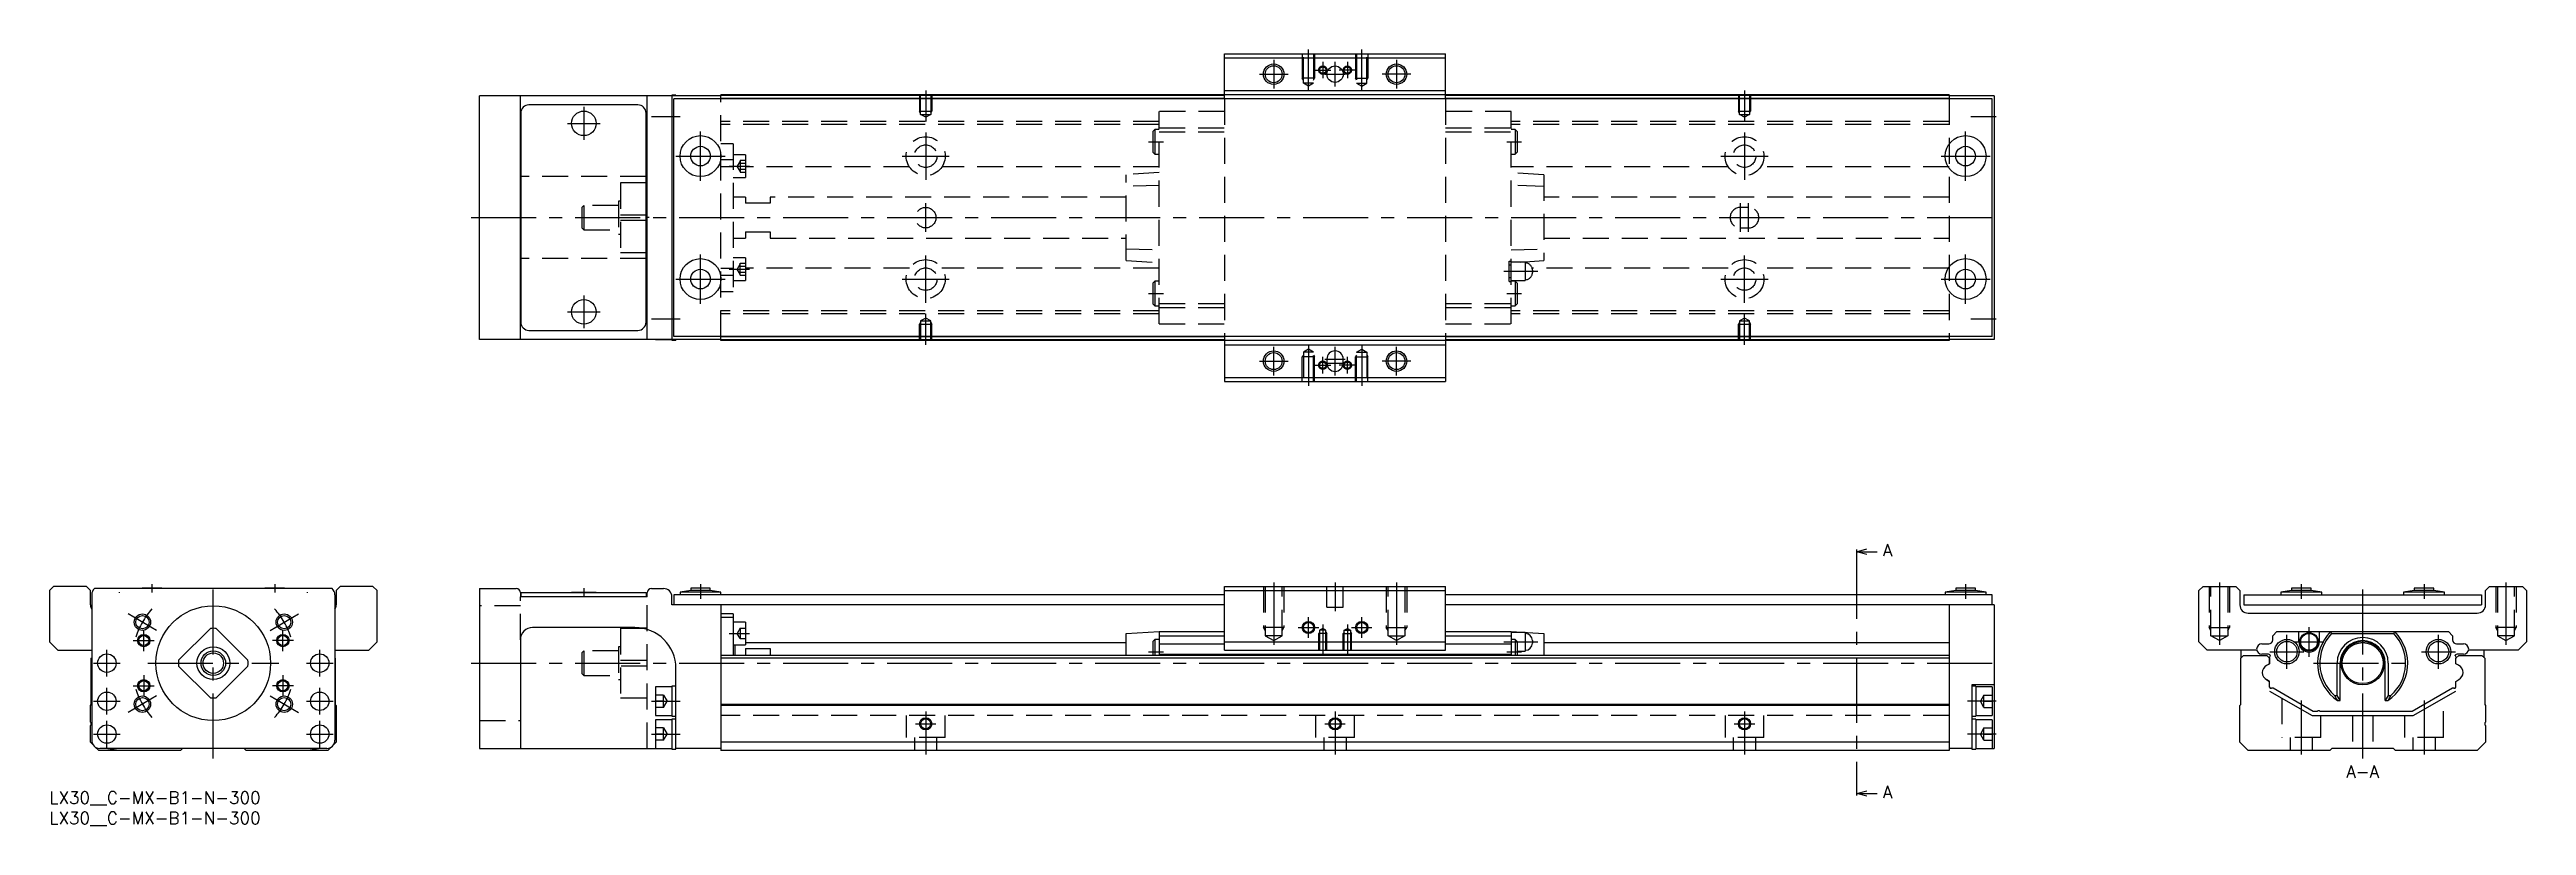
# Model space of a CAD drawing. Extents: x 0 to 605, y -8 to 181.
import ezdxf

# ---------------------------------------------------------------- set-up
doc = ezdxf.new("R2010")
doc.units = 0
doc.header["$LTSCALE"] = 0.5
doc.linetypes.add('CENTER', pattern=[50.8, 31.75, -6.35, 6.35, -6.35])
doc.linetypes.add('DASHED', pattern=[19.05, 12.7, -6.35])
for name, color, linetype in [('MSM_CENTER', 1, 'CENTER'), ('MSM_CONTINUOUS', 7, 'CONTINUOUS'), ('MSM_DASHED', 4, 'DASHED'), ('MSM_NARROW', 5, 'CONTINUOUS'), ('MSM_PART_NUMBER', 7, 'CONTINUOUS')]:
    doc.layers.add(name, color=color, linetype=linetype)
doc.styles.get("Standard").update_dxf_attribs({"font": 'txt.shx', "height": 3, "bigfont": 'bigfont.shx'})

# ---------------------------------------------------------------- blocks, each defined once
blk = doc.blocks.new('*U2')
at = {"layer": 'MSM_PART_NUMBER'}
blk.add_text('LX30__C-MX-B1-N-300', height=3, dxfattribs=at).set_placement((0, -3))
blk = doc.blocks.new('*U3')
at = {"layer": 'MSM_PART_NUMBER'}
blk.add_text('LX30__C-MX-B1-N-300', height=3, dxfattribs=at).set_placement((0, -8))

msp = doc.modelspace()

# ---------------------------------------------------------------- linework, layer by layer
at = {"layer": 'MSM_CENTER'}
for p, q in [((299, 178.5), (299, 171.5)), ((307.5, 171.09), (307.5, 181)), ((309, 176), (313, 176)), ((311, 178), (311, 174)), ((314, 172), (314, 178)), ((319, 176), (315, 176)), ((317, 178), (317, 174)), ((320.5, 171.09), (320.5, 181)), ((329, 178.5), (329, 171.5)), ((214, 171), (214, 163.49)), ((295.5, 175), (302.5, 175)), ((311.5, 175), (316.5, 175)), ((332.5, 175), (325.5, 175)), ((414, 171), (414, 163.49)), ((130.5, 167), (130.5, 159)), ((147, 164.7), (154, 164.7)), ((469.25, 164.7), (475.5, 164.7)), ((126.5, 163), (134.5, 163)), ((159, 149), (159, 161)), ((214, 160.75), (214, 149.25)), ((268.43, 158.5), (272.07, 158.5)), ((355.92, 158.5), (359.57, 158.5)), ((414, 160.75), (414, 149.25)), ((468, 149), (468, 161)), ((153, 155), (165, 155)), ((166, 152.55), (171, 152.55)), ((208.25, 155), (219.75, 155)), ((408.25, 155), (419.75, 155)), ((462, 155), (474, 155)), ((103, 140), (477, 140)), ((214, 136.5), (214, 143.5)), ((413, 136.5), (413, 143.5)), ((415, 136.5), (415, 143.5)), ((159, 119), (159, 131)), ((166, 127.44), (171, 127.44)), ((214, 119.25), (214, 130.75)), ((414, 119.25), (414, 130.75)), ((468, 119), (468, 131)), ((153, 125), (165, 125)), ((208.25, 125), (219.75, 125)), ((268.43, 121.5), (272.07, 121.5)), ((355.22, 126.9), (363.49, 126.9)), ((355.92, 121.5), (359.57, 121.5)), ((408.25, 125), (419.75, 125)), ((462, 125), (474, 125)), ((126.5, 117), (134.5, 117)), ((130.5, 121), (130.5, 113)), ((147, 115.3), (154, 115.3)), ((214, 109), (214, 116.51)), ((414, 109), (414, 116.51)), ((469.25, 115.3), (475.5, 115.3)), ((307.5, 108.91), (307.5, 99)), ((320.5, 108.91), (320.5, 99)), ((295.5, 105), (302.5, 105)), ((299, 101.5), (299, 108.5)), ((309, 104), (313, 104)), ((311, 102), (311, 106)), ((311.5, 105.5), (316.5, 105.5)), ((311.5, 104.5), (316.5, 104.5)), ((314, 101.5), (314, 108.5)), ((319, 104), (315, 104)), ((317, 102), (317, 106)), ((332.5, 105), (325.5, 105)), ((329, 101.5), (329, 108.5)), ((441.38, 58), (441.38, 0)), ((17, 48.6), (17, 48.49)), ((25, 50.6), (25, 48.5)), ((40, 8), (40, 51.5)), ((55, 50.6), (55, 48.5)), ((63, 48.49), (63, 48.6)), ((130.5, 49.6), (130.5, 47.49)), ((159, 50.6), (159, 47)), ((299, 51), (299, 35.81)), ((314, 51), (314, 44)), ((329, 51), (329, 35.81)), ((468, 50.6), (468, 47)), ((530, 51), (530, 35.81)), ((550, 50.6), (550, 47)), ((565, 8), (565, 51.5)), ((580, 50.6), (580, 47)), ((600, 51), (600, 35.81)), ((26.14, 39.3), (19.22, 43.3)), ((53.86, 39.3), (60.78, 43.3)), ((307.5, 37.5), (307.5, 42.5)), ((320.5, 37.5), (320.5, 42.5)), ((20.42, 36.8), (25.57, 36.8)), ((23, 34.22), (23, 39.38)), ((59.57, 36.8), (54.42, 36.8)), ((57, 34.22), (57, 39.38)), ((166, 38.55), (171, 38.55)), ((305, 40), (310, 40)), ((311, 40.76), (311, 33.5)), ((317, 40.76), (317, 33.5)), ((318, 40), (323, 40)), ((355.22, 36.5), (363.49, 36.5)), ((546.5, 29.95), (546.5, 38.25)), ((548.27, 36.5), (555.52, 36.5)), ((551.9, 32.87), (551.9, 40.12)), ((583.5, 29.95), (583.5, 38.25)), ((10.75, 31.3), (17.25, 31.3)), ((14, 28.05), (14, 34.55)), ((24, 31.3), (56, 31.3)), ((62.75, 31.3), (69.25, 31.3)), ((66, 28.05), (66, 34.55)), ((103, 31.3), (477, 31.3)), ((268.43, 34.1), (272.07, 34.1)), ((355.92, 34.1), (359.57, 34.1)), ((542.35, 34.1), (550.65, 34.1)), ((553, 31.3), (577, 31.3)), ((579.35, 34.1), (587.65, 34.1)), ((14, 18.75), (14, 25.25)), ((20.42, 25.8), (25.57, 25.8)), ((23, 28.38), (23, 23.23)), ((59.57, 25.8), (54.42, 25.8)), ((57, 28.38), (57, 23.23)), ((66, 18.75), (66, 25.25)), ((10.75, 22), (17.25, 22)), ((26.14, 23.3), (19.22, 19.3)), ((53.86, 23.3), (60.78, 19.3)), ((62.75, 22), (69.25, 22)), ((147, 22), (154, 22)), ((214, 19.5), (214, 9)), ((314, 19.5), (314, 9)), ((414, 19.5), (414, 9)), ((475.5, 22), (468.5, 22)), ((550, 22.18), (550, 9)), ((580, 22.18), (580, 9)), ((10.75, 14), (17.25, 14)), ((14, 10.75), (14, 17.25)), ((62.75, 14), (69.25, 14)), ((66, 10.75), (66, 17.25)), ((147, 14), (154, 14)), ((211.5, 16.5), (216.5, 16.5)), ((311.5, 16.5), (316.5, 16.5)), ((411.5, 16.5), (416.5, 16.5)), ((475.5, 14), (468.5, 14))]:
    msp.add_line(p, q, dxfattribs=at)
for start, end in [(138.53845, 161.46155), (18.53845, 41.46155), (198.53845, 221.46155), (318.53845, 341.46155)]:
    msp.add_arc((40, 31.3), 20, start, end, dxfattribs=at)
at = {"layer": 'MSM_CONTINUOUS'}
for p, q in [((287, 169), (287, 180)), ((287, 180), (341, 180)), ((287, 179), (341, 179)), ((341, 169), (341, 180)), ((105, 110.3), (105, 169.7)), ((164, 169.7), (105, 169.7)), ((115, 110.3), (115, 169.7)), ((146, 110.3), (146, 169.7)), ((148, 169.75), (148, 169.7)), ((152, 169.75), (148, 169.75)), ((153, 169.9), (152, 169.9)), ((152, 169.9), (152, 110.1)), ((153, 169.9), (153, 169.7)), ((164, 169), (164, 170)), ((464, 170), (164, 170)), ((287, 169.8), (164, 169.8)), ((287, 171), (341, 171)), ((464, 169.8), (341, 169.8)), ((464, 170), (464, 169)), ((475, 169.7), (464, 169.7)), ((475, 169.7), (475, 110.3)), ((115.1, 165.5), (115.1, 114.5)), ((143.7, 167.5), (117.1, 167.5)), ((145.7, 114.5), (145.7, 165.5)), ((152.5, 111), (152.5, 169)), ((474.5, 169), (152.5, 169)), ((287, 169.1), (164, 169.1)), ((464, 169.1), (341, 169.1)), ((474.5, 111), (474.5, 169)), ((115, 158.2), (115.1, 158.2)), ((145.7, 158.2), (146, 158.2)), ((115.1, 150), (115, 150)), ((146, 150), (145.7, 150)), ((146, 148.5), (145.7, 148.5)), ((146, 148.47), (145.7, 148.47)), ((145.7, 140.72), (146, 140.72)), ((146, 139.28), (145.7, 139.28)), ((115.1, 130), (115, 130)), ((146, 131.53), (145.7, 131.53)), ((146, 131.5), (145.7, 131.5)), ((146, 130), (145.7, 130)), ((115.1, 121.8), (115, 121.8)), ((146, 121.8), (145.7, 121.8)), ((164, 110.3), (105, 110.3)), ((117.1, 112.5), (143.7, 112.5)), ((148, 110.3), (148, 110.25)), ((148, 110.25), (152, 110.25)), ((152, 110.1), (153, 110.1)), ((474.5, 111), (152.5, 111)), ((153, 110.3), (153, 110.1)), ((164, 110), (164, 111)), ((287, 110.9), (164, 110.9)), ((287, 110.2), (164, 110.2)), ((464, 110), (164, 110)), ((287, 111), (287, 100)), ((287, 109), (341, 109)), ((341, 111), (341, 100)), ((464, 110.9), (341, 110.9)), ((464, 110.2), (341, 110.2)), ((464, 111), (464, 110)), ((475, 110.3), (464, 110.3)), ((312, 105.5), (312, 104.5)), ((316, 104.5), (316, 105.5)), ((287, 101), (341, 101)), ((287, 100), (341, 100)), ((441.38, 58.5), (443.87, 59.17)), ((441.38, 59), (441.38, 58)), ((443.87, 57.83), (441.38, 58.5)), ((441.38, 58.5), (446.38, 58.5)), ((1, 50), (0, 49)), ((0, 49), (0, 36.5)), ((9, 50), (1, 50)), ((10, 49), (9, 50)), ((10, 45.5), (10, 49)), ((69.02, 49.5), (10.98, 49.5)), ((22.6, 49.6), (22.6, 49.5)), ((27.4, 49.6), (22.6, 49.6)), ((27.4, 49.5), (27.4, 49.6)), ((52.6, 49.6), (52.6, 49.5)), ((57.4, 49.6), (52.6, 49.6)), ((57.4, 49.5), (57.4, 49.6)), ((71, 50), (70, 49)), ((70, 49), (70, 45.5)), ((79, 50), (71, 50)), ((80, 49), (79, 50)), ((80, 36.5), (80, 49)), ((105, 49.5), (105, 10.5)), ((105, 49.5), (114, 49.5)), ((115, 48.5), (115, 47.5)), ((115.1, 48.5), (115.1, 47.5)), ((115.1, 48.5), (145.7, 48.5)), ((127.5, 48.6), (133.5, 48.6)), ((127.5, 48.6), (127.5, 48.5)), ((133.5, 48.5), (133.5, 48.6)), ((145.7, 48.5), (145.7, 47.5)), ((146, 47.5), (146, 48.5)), ((147, 49.5), (150, 49.5)), ((156.6, 49), (154, 48.6)), ((154, 48.6), (154, 48)), ((164, 48.6), (154, 48.6)), ((156.6, 49.6), (156.6, 49)), ((161.4, 49.6), (156.6, 49.6)), ((161.4, 49), (156.6, 49)), ((161.4, 49), (161.4, 49.6)), ((164, 48.6), (161.4, 49)), ((164, 48), (164, 48.6)), ((287, 50), (341, 50)), ((287, 34.5), (287, 50)), ((287, 49), (341, 49)), ((341, 34.5), (341, 50)), ((465.6, 49), (463, 48.6)), ((463, 48.6), (463, 48)), ((473, 48.6), (463, 48.6)), ((465.6, 49.6), (465.6, 49)), ((470.4, 49.6), (465.6, 49.6)), ((470.4, 49), (465.6, 49)), ((470.4, 49), (470.4, 49.6)), ((473, 48.6), (470.4, 49)), ((473, 48), (473, 48.6)), ((525, 49), (526, 50)), ((525, 36.5), (525, 49)), ((526, 50), (534, 50)), ((534, 50), (535, 49)), ((535, 49), (535, 45.5)), ((547.6, 49), (545, 48.6)), ((545, 48.6), (545, 48)), ((555, 48.6), (545, 48.6)), ((552.4, 49.6), (547.6, 49.6)), ((547.6, 49.6), (547.6, 49)), ((552.4, 49), (547.6, 49)), ((552.4, 49), (552.4, 49.6)), ((555, 48.6), (552.4, 49)), ((555, 48), (555, 48.6)), ((577.6, 49), (575, 48.6)), ((585, 48.6), (575, 48.6)), ((575, 48.6), (575, 48)), ((582.4, 49.6), (577.6, 49.6)), ((577.6, 49.6), (577.6, 49)), ((582.4, 49), (577.6, 49)), ((582.4, 49), (582.4, 49.6)), ((585, 48.6), (582.4, 49)), ((585, 48), (585, 48.6)), ((595, 49), (596, 50)), ((595, 45.5), (595, 49)), ((596, 50), (604, 50)), ((604, 50), (605, 49)), ((605, 49), (605, 36.5)), ((10.3, 48), (10.3, 12.5)), ((69.7, 48), (69.7, 12.5)), ((146, 47.5), (115, 47.5)), ((152, 45.5), (152, 47.5)), ((287, 45.5), (152, 45.5)), ((152.5, 48), (152.5, 45.5)), ((287, 48), (152.5, 48)), ((164, 45.5), (164, 10)), ((167, 43.3), (164, 43.3)), ((167, 42.45), (164, 42.45)), ((167, 43.3), (167, 33.2)), ((474.5, 48), (341, 48)), ((475, 45.5), (341, 45.5)), ((464, 45.5), (464, 10)), ((474.5, 45.5), (474.5, 48)), ((475, 45.5), (475, 10.5)), ((536, 48), (594, 48)), ((536, 48), (536, 45.5)), ((536, 45.5), (594, 45.5)), ((537, 43.5), (593, 43.5)), ((594, 48), (594, 45.5)), ((0, 36.5), (2, 34.5)), ((39.28, 39.77), (31.53, 32.02)), ((48.47, 32.02), (40.72, 39.77)), ((78, 34.5), (80, 36.5)), ((115, 37), (115, 10.5)), ((143, 40), (118, 40)), ((170, 41.3), (167, 41.3)), ((170, 41.3), (170, 35.8)), ((263, 38.5), (271, 39)), ((263, 33.2), (263, 38.5)), ((270, 37.1), (269.5, 36.6)), ((269.5, 36.6), (269.5, 33.2)), ((271, 37.1), (270, 37.1)), ((270, 37.1), (270, 33.2)), ((271, 39), (287, 39)), ((271, 39), (271, 33.2)), ((271, 38), (287, 38)), ((287, 36.5), (341, 36.5)), ((341, 39), (357, 39)), ((341, 38), (357, 38)), ((357, 39), (365, 38.5)), ((357, 39), (357, 33.2)), ((360.45, 38.75), (357, 38.75)), ((358, 37.1), (357, 37.1)), ((358.5, 36.6), (358, 37.1)), ((358, 37.1), (358, 33.2)), ((358.5, 36.6), (358.5, 33.2)), ((360.45, 38.75), (360.45, 34.25)), ((362.2, 36.8), (362.2, 36.2)), ((365, 38.5), (365, 33.2)), ((527, 34.5), (525, 36.5)), ((543.05, 38), (544.05, 39)), ((543.05, 37), (543.05, 38)), ((544.05, 39), (585.95, 39)), ((549.4, 36.5), (549.4, 39)), ((554.4, 39), (554.4, 36.5)), ((557.14, 39), (557.4, 38.5)), ((557.4, 38.5), (572.6, 38.5)), ((572.6, 38.5), (572.86, 39)), ((585.95, 39), (586.95, 38)), ((586.95, 38), (586.95, 37)), ((605, 36.5), (603, 34.5)), ((2, 34.5), (10.3, 34.5)), ((10.2, 32.5), (10.3, 32.6)), ((10.2, 21.2), (10.2, 32.5)), ((31.53, 30.58), (39.28, 22.83)), ((40.72, 22.83), (48.47, 30.58)), ((69.7, 34.5), (78, 34.5)), ((69.7, 32.6), (69.8, 32.5)), ((69.8, 32.5), (69.8, 21.2)), ((464, 33.2), (164, 33.2)), ((464, 32.5), (164, 32.5)), ((167, 35.8), (170, 35.8)), ((167.5, 33.2), (167.5, 35.8)), ((170, 36.3), (263, 36.3)), ((170, 34.87), (176, 34.87)), ((170, 34.87), (170, 33.2)), ((176, 34.87), (176, 33.2)), ((271, 36), (287, 36)), ((271, 33.5), (357, 33.5)), ((287, 34.5), (341, 34.5)), ((341, 36), (357, 36)), ((358.5, 34.25), (360.45, 34.25)), ((365, 36.3), (464, 36.3)), ((539.13, 34.5), (527, 34.5)), ((535.2, 32.5), (535.9, 33.2)), ((535.2, 21.2), (535.2, 32.5)), ((535.3, 32.6), (535.3, 34.5)), ((535.9, 33.2), (541.55, 33.2)), ((540.35, 36), (542.05, 36)), ((541.75, 33.5), (540.35, 33.5)), ((542.25, 31.15), (541.5, 30.72)), ((541.55, 33.2), (542.25, 32.5)), ((541.55, 33.2), (542.25, 32.5)), ((541.6, 30.78), (542.25, 31.15)), ((542.2, 32.55), (542.2, 32.7)), ((542.25, 32.5), (542.2, 32.55)), ((542.25, 31.15), (542.25, 32.5)), ((542.25, 32.5), (542.25, 31.15)), ((558.74, 23.45), (558.74, 31.3)), ((559.5, 22.2), (559.5, 31.3)), ((570.5, 22.2), (570.5, 31.3)), ((571.26, 31.3), (571.26, 23.45)), ((587.75, 32.5), (588.45, 33.2)), ((587.75, 32.5), (588.45, 33.2)), ((587.75, 31.15), (587.75, 32.5)), ((588.4, 30.78), (587.75, 31.15)), ((587.8, 32.7), (587.8, 32.55)), ((587.95, 36), (589.65, 36)), ((589.65, 33.5), (588.25, 33.5)), ((588.4, 30.78), (588.49, 30.73)), ((588.45, 33.2), (594.1, 33.2)), ((603, 34.5), (590.87, 34.5)), ((594.1, 33.2), (594.8, 32.5)), ((594.7, 32.6), (594.7, 34.5)), ((594.8, 32.5), (594.8, 21.2)), ((152, 25.5), (148, 25.5)), ((148, 25.5), (148, 18.5)), ((153, 25.65), (152, 25.65)), ((152, 25.65), (152, 18.35)), ((153, 10.35), (153, 30)), ((475, 26), (469.5, 26)), ((469.5, 26), (469.5, 10.35)), ((470.5, 25.65), (469.5, 25.65)), ((470.5, 25.65), (470.5, 18.35)), ((474.5, 25.5), (470.5, 25.5)), ((474.5, 25.5), (474.5, 18.5)), ((542.25, 26.85), (541.5, 27.28)), ((541.6, 27.22), (542.25, 26.85)), ((542.25, 25.45), (542.25, 26.85)), ((542.25, 24.5), (552.64, 18.5)), ((543.1, 25.16), (542.7, 25.16)), ((552.91, 19.5), (543.1, 25.16)), ((586.9, 25.16), (577.09, 19.5)), ((577.36, 18.5), (587.75, 24.5)), ((587.3, 25.16), (586.9, 25.16)), ((587.75, 26.85), (588.5, 27.28)), ((587.75, 25.45), (587.75, 26.85)), ((10, 21), (10.2, 21.2)), ((10, 16.9), (10, 21)), ((69.8, 21.2), (70, 21)), ((70, 21), (70, 12)), ((148, 18.5), (152, 18.5)), ((152, 18.35), (153, 18.35)), ((464, 21.2), (164, 21.2)), ((464, 21), (164, 21)), ((469.5, 18.35), (470.5, 18.35)), ((470.5, 18.5), (474.5, 18.5)), ((535, 21), (535.2, 21.2)), ((535, 12), (535, 21)), ((552.64, 18.5), (577.36, 18.5)), ((553.85, 19.5), (552.91, 19.5)), ((577.09, 19.5), (554.65, 19.5)), ((558.07, 23.45), (558.74, 23.45)), ((559.5, 22.2), (558.74, 23.45)), ((558.82, 22.2), (559.5, 22.2)), ((571.26, 23.45), (570.5, 22.2)), ((570.5, 22.2), (571.18, 22.2)), ((571.26, 23.45), (571.93, 23.45)), ((594.8, 21.2), (595, 21)), ((595, 21), (595, 16.9)), ((10, 12), (10, 16.1)), ((152, 17.5), (148, 17.5)), ((148, 17.5), (148, 10.5)), ((153, 17.65), (152, 17.65)), ((152, 17.65), (152, 10.35)), ((470.5, 17.65), (469.5, 17.65)), ((470.5, 17.65), (470.5, 10.35)), ((474.5, 17.5), (470.5, 17.5)), ((474.5, 17.5), (474.5, 10.5)), ((595, 16.1), (595, 12)), ((10.7, 11.3), (10, 12)), ((12, 10), (11.1, 10.9)), ((32, 10), (12, 10)), ((67.7, 10.5), (12.3, 10.5)), ((32.5, 10.5), (32, 10)), ((48, 10), (47.5, 10.5)), ((68, 10), (48, 10)), ((68.9, 10.9), (68, 10)), ((70, 12), (69.3, 11.3)), ((105, 10.5), (152, 10.5)), ((152, 10.35), (153, 10.35)), ((164, 10.5), (153, 10.5)), ((464, 12), (164, 12)), ((464, 10), (164, 10)), ((469.5, 10.5), (464, 10.5)), ((469.5, 10.35), (470.5, 10.35)), ((470.5, 10.5), (475, 10.5)), ((537, 10), (535, 12)), ((557, 10), (537, 10)), ((557.5, 10.5), (557, 10)), ((572.5, 10.5), (557.5, 10.5)), ((573, 10), (572.5, 10.5)), ((593, 10), (573, 10)), ((595, 12), (593, 10)), ((441.38, -0.5), (443.87, 0.17)), ((441.38, 0), (441.38, -1)), ((443.87, -1.17), (441.38, -0.5)), ((441.38, -0.5), (446.38, -0.5))]:
    msp.add_line(p, q, dxfattribs=at)
for centre, radius in [((299, 175), 2.07), ((314, 175), 2), ((329, 175), 2.07), ((130.5, 163), 3), ((159, 155), 5), ((159, 155), 2.4), ((468, 155), 5), ((468, 155), 2.4), ((159, 125), 5), ((159, 125), 2.4), ((468, 125), 5), ((468, 125), 2.4), ((130.5, 117), 3), ((299, 105), 2.07), ((329, 105), 2.07), ((22.68, 41.3), 1.62), ((40, 31.3), 14), ((57.32, 41.3), 1.62), ((23, 36.8), 1.23), ((57, 36.8), 1.23), ((307.5, 40), 1.23), ((320.5, 40), 1.23), ((546.5, 34.1), 3), ((546.5, 34.1), 2.5), ((551.9, 36.5), 2.25), ((551.9, 36.5), 2.05), ((565, 31.3), 5.3), ((583.5, 34.1), 3), ((583.5, 34.1), 2.5), ((14, 31.3), 2.25), ((40, 31.3), 4), ((40, 31.3), 3), ((40, 31.3), 2.5), ((66, 31.3), 2.25), ((565, 31.3), 5), ((14, 22), 2.25), ((23, 25.8), 1.23), ((57, 25.8), 1.23), ((66, 22), 2.25), ((22.68, 21.3), 1.62), ((57.32, 21.3), 1.62), ((14, 14), 2.25), ((66, 14), 2.25), ((214, 16.5), 1.23), ((314, 16.5), 1.23), ((414, 16.5), 1.23)]:
    msp.add_circle(centre, radius, dxfattribs=at)
for centre, radius, start, end in [((117.1, 165.5), 2, 90, 180), ((143.7, 165.5), 2, 0, 90), ((117.1, 114.5), 2, 180, 270), ((143.7, 114.5), 2, 270, 0), ((314, 105.5), 2, 0, 180), ((314, 104.5), 2, 180, 0), ((12.3, 48), 2, 131.40962, 180), ((67.7, 48), 2, 0, 48.59038), ((114, 48.5), 1, 0, 90), ((147, 48.5), 1, 90, 180), ((150, 47.5), 2, 0, 90), ((12, 45.5), 2, 180, 211.78833), ((68, 45.5), 2, 328.21167, 0), ((537, 45.5), 2, 180, 270), ((593, 45.5), 2, 270, 0), ((40, 31.3), 8.5, 85.11917, 94.88083), ((118, 37), 3, 90, 180), ((143, 30), 10, 0, 90), ((360.45, 36.8), 1.75, 0, 90), ((542.05, 37), 1, 270, 0), ((551.9, 36.5), 2.5, 180, 0), ((565, 31.3), 11, 135.573, 235.81959), ((565, 31.3), 10.47, 136.57129, 228.55525), ((565, 31.3), 6.26, 0, 180), ((565, 31.3), 5.5, 0, 180), ((565, 31.3), 11, 304.18041, 44.427), ((565, 31.3), 10.47, 311.44475, 43.42871), ((587.95, 37), 1, 180, 270), ((40, 31.3), 8.5, 175.11917, 184.88083), ((40, 31.3), 8.5, 355.11917, 4.88083), ((360.45, 36.2), 1.75, 270, 0), ((540.35, 34.75), 1.25, 90, 270), ((542.65, 28.85), 2.2, 121.45533, 176.01903), ((542.65, 28.85), 2.2, 121.38869, 134.53306), ((541.75, 32.5), 1, 41.23398, 90), ((542.7, 32.7), 0.5, 113.32535, 180), ((588.25, 32.5), 1, 90, 138.76602), ((587.3, 32.7), 0.5, 0, 66.67465), ((587.35, 28.85), 2.2, 3.98097, 61.45517), ((589.65, 34.75), 1.25, 270, 90), ((542.65, 29.15), 2.2, 183.98097, 241.45517), ((542.7, 25.66), 0.5, 205.84193, 270), ((587.3, 25.66), 0.5, 270, 334.15807), ((587.35, 29.15), 2.2, 301.45533, 356.01903), ((40, 31.3), 8.5, 265.11917, 274.88083), ((554.25, 19.2), 0.5, 36.8699, 143.1301), ((566, 27.35), 8.83, 206.14749, 215.62533), ((564, 27.35), 8.84, 324.37545, 333.85173), ((9.7, 16.5), 0.5, 306.8699, 53.1301), ((12.3, 12.5), 2, 180, 270), ((67.7, 12.5), 2, 270, 0), ((595.3, 16.5), 0.5, 126.8699, 233.1301), ((15.3, 14), 3.65, 253.51703, 286.48297), ((64.7, 14), 3.65, 253.51703, 286.48297)]:
    msp.add_arc(centre, radius, start, end, dxfattribs=at)
at = {"layer": 'MSM_DASHED'}
for p, q in [((306, 180), (306, 174)), ((306.27, 172.8), (306.27, 180)), ((308.73, 180), (308.73, 172.8)), ((309, 180), (309, 174)), ((319, 180), (319, 174)), ((319.27, 180), (319.27, 172.8)), ((321.73, 172.8), (321.73, 180)), ((322, 180), (322, 174)), ((212.5, 170), (212.5, 166)), ((212.77, 165.2), (212.77, 170)), ((215.23, 170), (215.23, 165.2)), ((215.5, 170), (215.5, 166)), ((309, 174), (306, 174)), ((306.27, 173.53), (306, 174)), ((308.73, 172.8), (306.27, 172.8)), ((307.5, 172.09), (306.27, 172.8)), ((308.73, 172.8), (307.5, 172.09)), ((308.73, 173.53), (309, 174)), ((319, 174), (322, 174)), ((319.27, 173.53), (319, 174)), ((319.27, 172.8), (321.73, 172.8)), ((319.27, 172.8), (320.5, 172.09)), ((320.5, 172.09), (321.73, 172.8)), ((321.73, 173.53), (322, 174)), ((412.5, 170), (412.5, 166)), ((412.77, 165.2), (412.77, 170)), ((415.23, 170), (415.23, 165.2)), ((415.5, 170), (415.5, 166)), ((164, 111), (164, 169)), ((271, 163.45), (164, 163.45)), ((212.77, 165.53), (212.5, 166)), ((212.5, 166), (215.5, 166)), ((212.77, 165.2), (215.23, 165.2)), ((214, 164.49), (212.77, 165.2)), ((215.23, 165.2), (214, 164.49)), ((215.23, 165.53), (215.5, 166)), ((287, 165.9), (271, 165.9)), ((271, 114.1), (271, 165.9)), ((287, 169), (287, 111)), ((341, 169), (341, 111)), ((357, 165.9), (341, 165.9)), ((357, 114.1), (357, 165.9)), ((464, 163.45), (357, 163.45)), ((412.77, 165.53), (412.5, 166)), ((412.5, 166), (415.5, 166)), ((412.77, 165.2), (415.23, 165.2)), ((414, 164.49), (412.77, 165.2)), ((415.23, 165.2), (414, 164.49)), ((415.23, 165.53), (415.5, 166)), ((464, 169), (464, 111)), ((271, 162.75), (164, 162.75)), ((167, 158), (164, 158)), ((167, 158), (167, 122)), ((270, 161.5), (269.5, 161)), ((269.5, 161), (269.5, 156)), ((270, 161.5), (270, 155.5)), ((271, 161.5), (270, 161.5)), ((271, 161.95), (287, 161.95)), ((271, 160.95), (287, 160.95)), ((341, 161.95), (357, 161.95)), ((341, 160.95), (357, 160.95)), ((464, 162.75), (357, 162.75)), ((358, 161.5), (357, 161.5)), ((358.5, 161), (358, 161.5)), ((358, 161.5), (358, 155.5)), ((358.5, 161), (358.5, 156)), ((167, 154.13), (164, 154.13)), ((167, 152.38), (164, 152.38)), ((170, 155.3), (167, 155.3)), ((168.7, 153.8), (167.98, 152.55)), ((168.7, 151.3), (167.98, 152.55)), ((168.7, 154), (170, 154)), ((168.7, 154), (168.7, 151.11)), ((168.7, 153.28), (170, 153.28)), ((168.7, 151.83), (170, 151.83)), ((170, 155.3), (170, 149.8)), ((210.05, 152.36), (170, 152.36)), ((271, 152.36), (217.95, 152.36)), ((269.5, 156), (270, 155.5)), ((270, 155.5), (271, 155.5)), ((357, 155.5), (358, 155.5)), ((410.05, 152.36), (357, 152.36)), ((358, 155.5), (358.5, 156)), ((464, 152.36), (417.95, 152.36)), ((145.7, 150), (115.1, 150)), ((139.5, 148.5), (139.5, 131.5)), ((145.7, 148.5), (139.5, 148.5)), ((145.7, 148.47), (139.5, 148.47)), ((167, 149.8), (170, 149.8)), ((168.7, 151.11), (170, 151.11)), ((271, 151), (263, 150.47)), ((263, 129.53), (263, 150.47)), ((271, 147.86), (263, 147.6)), ((365, 150.47), (357, 151)), ((365, 147.6), (357, 147.86)), ((365, 150.47), (365, 129.53)), ((130.5, 143), (130, 142.5)), ((130, 142.5), (130, 137.5)), ((130.5, 143), (130.5, 137)), ((139, 143), (130.5, 143)), ((139, 144), (139, 136)), ((139.5, 144), (139, 144)), ((139.5, 140.72), (145.7, 140.72)), ((145.7, 139.28), (139.5, 139.28)), ((146.5, 140), (146, 140)), ((170, 145), (167, 145)), ((170, 145), (170, 143.5)), ((176, 143.5), (170, 143.5)), ((176, 145), (176, 143.5)), ((263, 145), (176, 145)), ((464, 145), (365, 145)), ((415, 142.5), (413, 142.5)), ((130, 137.5), (130.5, 137)), ((130.5, 137), (139, 137)), ((139, 136), (139.5, 136)), ((167, 135), (170, 135)), ((170, 136.5), (176, 136.5)), ((170, 136.5), (170, 135)), ((176, 136.5), (176, 135)), ((176, 135), (263, 135)), ((365, 135), (464, 135)), ((413, 137.5), (415, 137.5)), ((145.7, 130), (115.1, 130)), ((139.5, 131.53), (145.7, 131.53)), ((139.5, 131.5), (145.7, 131.5)), ((167, 127.62), (164, 127.62)), ((170, 130.19), (167, 130.19)), ((168.7, 128.69), (167.98, 127.44)), ((168.7, 126.19), (167.98, 127.44)), ((168.7, 128.89), (170, 128.89)), ((168.7, 126), (168.7, 128.89)), ((168.7, 128.17), (170, 128.17)), ((170, 130.19), (170, 124.69)), ((210.05, 127.64), (170, 127.64)), ((271, 127.64), (217.95, 127.64)), ((263, 132.4), (271, 132.14)), ((263, 129.53), (271, 129)), ((356.5, 129.4), (357, 129.4)), ((356.5, 124.4), (356.5, 129.4)), ((357, 128.4), (356.5, 128.4)), ((357, 132.14), (365, 132.4)), ((360.45, 129.15), (357, 129.15)), ((359.26, 129.15), (365, 129.53)), ((360.45, 129.15), (360.45, 124.65)), ((410.05, 127.64), (362.14, 127.64)), ((362.2, 127.2), (362.2, 126.6)), ((464, 127.64), (417.95, 127.64)), ((167, 125.87), (164, 125.87)), ((164, 122), (167, 122)), ((167, 124.69), (170, 124.69)), ((168.7, 126.72), (170, 126.72)), ((168.7, 126), (170, 126)), ((270, 124.5), (269.5, 124)), ((269.5, 124), (269.5, 119)), ((270, 124.5), (270, 118.5)), ((271, 124.5), (270, 124.5)), ((356.5, 125.4), (357, 125.4)), ((356.5, 124.4), (357, 124.4)), ((357, 124.65), (360.45, 124.65)), ((358, 124.5), (357, 124.5)), ((358.5, 124), (358, 124.5)), ((358, 124.5), (358, 118.5)), ((358.5, 124), (358.5, 119)), ((271, 117.25), (164, 117.25)), ((271, 116.55), (164, 116.55)), ((214, 115.51), (212.77, 114.8)), ((215.23, 114.8), (214, 115.51)), ((269.5, 119), (270, 118.5)), ((270, 118.5), (271, 118.5)), ((271, 119.05), (287, 119.05)), ((271, 118.05), (287, 118.05)), ((341, 119.05), (357, 119.05)), ((341, 118.05), (357, 118.05)), ((357, 118.5), (358, 118.5)), ((464, 117.25), (357, 117.25)), ((464, 116.55), (357, 116.55)), ((358, 118.5), (358.5, 119)), ((414, 115.51), (412.77, 114.8)), ((415.23, 114.8), (414, 115.51)), ((212.77, 114.47), (212.5, 114)), ((212.5, 110), (212.5, 114)), ((212.5, 114), (215.5, 114)), ((212.77, 114.8), (212.77, 110)), ((212.77, 114.8), (215.23, 114.8)), ((215.23, 110), (215.23, 114.8)), ((215.23, 114.47), (215.5, 114)), ((215.5, 110), (215.5, 114)), ((271, 114.1), (287, 114.1)), ((341, 114.1), (357, 114.1)), ((412.77, 114.47), (412.5, 114)), ((412.5, 110), (412.5, 114)), ((412.5, 114), (415.5, 114)), ((412.77, 114.8), (412.77, 110)), ((412.77, 114.8), (415.23, 114.8)), ((415.23, 110), (415.23, 114.8)), ((415.23, 114.47), (415.5, 114)), ((415.5, 110), (415.5, 114)), ((306.27, 106.47), (306, 106)), ((309, 106), (306, 106)), ((306, 100), (306, 106)), ((307.5, 107.91), (306.27, 107.2)), ((306.27, 107.2), (306.27, 100)), ((308.73, 107.2), (306.27, 107.2)), ((308.73, 107.2), (307.5, 107.91)), ((308.73, 100), (308.73, 107.2)), ((308.73, 106.47), (309, 106)), ((309, 100), (309, 106)), ((319.27, 106.47), (319, 106)), ((319, 100), (319, 106)), ((319, 106), (322, 106)), ((319.27, 107.2), (320.5, 107.91)), ((319.27, 100), (319.27, 107.2)), ((319.27, 107.2), (321.73, 107.2)), ((320.5, 107.91), (321.73, 107.2)), ((321.73, 107.2), (321.73, 100)), ((321.73, 106.47), (322, 106)), ((322, 100), (322, 106)), ((296.5, 50), (296.5, 40)), ((296.93, 50), (296.93, 38)), ((301.07, 38), (301.07, 50)), ((301.5, 50), (301.5, 40)), ((312, 45), (312, 50)), ((316, 45), (316, 50)), ((326.5, 50), (326.5, 40)), ((326.93, 38), (326.93, 50)), ((331.07, 50), (331.07, 38)), ((331.5, 50), (331.5, 40)), ((527.5, 50), (527.5, 40)), ((527.93, 38), (527.93, 50)), ((532.07, 50), (532.07, 38)), ((532.5, 50), (532.5, 40)), ((597.5, 50), (597.5, 40)), ((597.93, 50), (597.93, 38)), ((602.07, 38), (602.07, 50)), ((602.5, 50), (602.5, 40)), ((115, 45.3), (105, 45.3)), ((115, 37), (115, 47.5)), ((146, 10.5), (146, 47.5)), ((312, 45), (316, 45)), ((139.5, 39.8), (139.5, 22.8)), ((146, 39.8), (139.5, 39.8)), ((146, 39.77), (139.5, 39.77)), ((168.7, 39.8), (167.98, 38.55)), ((168.7, 37.3), (167.98, 38.55)), ((168.7, 39.8), (170, 39.8)), ((168.7, 39.8), (168.7, 37.3)), ((168.7, 38.55), (170, 38.55)), ((168.7, 37.3), (170, 37.3)), ((301.5, 40), (296.5, 40)), ((296.93, 39.25), (296.5, 40)), ((301.07, 38), (296.93, 38)), ((296.93, 38), (299, 36.81)), ((299, 36.81), (301.07, 38)), ((301.07, 39.25), (301.5, 40)), ((310.22, 38.87), (310, 38.5)), ((312, 38.5), (310, 38.5)), ((310, 34.5), (310, 38.5)), ((311, 39.76), (310.22, 39.31)), ((311.78, 39.31), (310.22, 39.31)), ((310.22, 39.31), (310.22, 34.5)), ((311.78, 39.31), (311, 39.76)), ((311.78, 34.5), (311.78, 39.31)), ((311.78, 38.87), (312, 38.5)), ((312, 34.5), (312, 38.5)), ((316.22, 38.87), (316, 38.5)), ((316, 34.5), (316, 38.5)), ((316, 38.5), (318, 38.5)), ((316.22, 39.31), (317, 39.76)), ((316.22, 39.31), (317.78, 39.31)), ((316.22, 34.5), (316.22, 39.31)), ((317, 39.76), (317.78, 39.31)), ((317.78, 39.31), (317.78, 34.5)), ((317.78, 38.87), (318, 38.5)), ((318, 34.5), (318, 38.5)), ((326.5, 40), (331.5, 40)), ((326.93, 39.25), (326.5, 40)), ((326.93, 38), (331.07, 38)), ((329, 36.81), (326.93, 38)), ((331.07, 38), (329, 36.81)), ((331.07, 39.25), (331.5, 40)), ((527.5, 40), (532.5, 40)), ((527.93, 39.25), (527.5, 40)), ((530, 36.81), (527.93, 38)), ((527.93, 38), (532.07, 38)), ((532.07, 38), (530, 36.81)), ((532.07, 39.25), (532.5, 40)), ((602.5, 40), (597.5, 40)), ((597.93, 39.25), (597.5, 40)), ((597.93, 38), (600, 36.81)), ((602.07, 38), (597.93, 38)), ((600, 36.81), (602.07, 38)), ((602.07, 39.25), (602.5, 40)), ((130.5, 34.3), (130, 33.8)), ((130, 33.8), (130, 28.8)), ((130.5, 34.3), (130.5, 28.3)), ((139, 34.3), (130.5, 34.3)), ((139, 35.3), (139, 27.3)), ((139.5, 35.3), (139, 35.3)), ((139.5, 32.02), (146, 32.02)), ((146, 30.58), (139.5, 30.58)), ((130, 28.8), (130.5, 28.3)), ((130.5, 28.3), (139, 28.3)), ((139, 27.3), (139.5, 27.3)), ((139.5, 22.83), (146, 22.83)), ((139.5, 22.8), (146, 22.8)), ((150, 23.5), (148, 23.5)), ((150, 22), (148, 22)), ((150, 20.5), (148, 20.5)), ((150, 20.5), (150, 23.5)), ((150, 23.5), (150.87, 22)), ((150, 20.5), (150.87, 22)), ((464, 18.5), (164, 18.5)), ((209.25, 18.5), (209.25, 13.2)), ((218.75, 13.2), (218.75, 18.5)), ((309.25, 18.5), (309.25, 13.2)), ((318.75, 13.2), (318.75, 18.5)), ((409.25, 18.5), (409.25, 13.2)), ((418.75, 13.2), (418.75, 18.5)), ((472.5, 23.5), (471.63, 22)), ((472.5, 20.5), (471.63, 22)), ((472.5, 20.5), (472.5, 23.5)), ((472.5, 23.5), (474.5, 23.5)), ((472.5, 22), (474.5, 22)), ((472.5, 20.5), (474.5, 20.5)), ((545.25, 22.77), (545.25, 13.2)), ((554.75, 13.2), (554.75, 18.5)), ((562.5, 18.5), (562.5, 10.5)), ((567.5, 18.5), (567.5, 10.5)), ((575.25, 18.5), (575.25, 13.2)), ((584.75, 13.2), (584.75, 22.77)), ((105, 17.3), (115, 17.3)), ((150, 15.5), (148, 15.5)), ((150, 14), (148, 14)), ((150, 12.5), (148, 12.5)), ((150, 12.5), (150, 15.5)), ((150, 15.5), (150.87, 14)), ((150, 12.5), (150.87, 14)), ((218.75, 13.2), (209.25, 13.2)), ((211.25, 13.2), (211.25, 10)), ((216.75, 10), (216.75, 13.2)), ((318.75, 13.2), (309.25, 13.2)), ((311.25, 13.2), (311.25, 10)), ((316.75, 10), (316.75, 13.2)), ((418.75, 13.2), (409.25, 13.2)), ((411.25, 13.2), (411.25, 10)), ((416.75, 10), (416.75, 13.2)), ((472.5, 15.5), (471.63, 14)), ((472.5, 12.5), (471.63, 14)), ((472.5, 12.5), (472.5, 15.5)), ((472.5, 15.5), (474.5, 15.5)), ((472.5, 14), (474.5, 14)), ((472.5, 12.5), (474.5, 12.5)), ((554.75, 13.2), (545.25, 13.2)), ((547.25, 13.2), (547.25, 10)), ((552.75, 10), (552.75, 13.2)), ((584.75, 13.2), (575.25, 13.2)), ((577.25, 13.2), (577.25, 10)), ((582.75, 10), (582.75, 13.2))]:
    msp.add_line(p, q, dxfattribs=at)
for centre, radius in [((311, 176), 1), ((311, 176), 0.784), ((317, 176), 1), ((317, 176), 0.784), ((214, 155), 4.75), ((214, 155), 2.75), ((414, 155), 4.75), ((414, 155), 2.75), ((214, 140), 2.5), ((214, 125), 4.75), ((214, 125), 2.75), ((414, 125), 4.75), ((414, 125), 2.75), ((311, 104), 1), ((311, 104), 0.784), ((317, 104), 1), ((317, 104), 0.784)]:
    msp.add_circle(centre, radius, dxfattribs=at)
for centre, radius, start, end in [((413, 140), 2.5, 90, 270), ((415, 140), 2.5, 270, 90), ((360.45, 127.2), 1.75, 0, 90), ((360.45, 126.6), 1.75, 270, 0)]:
    msp.add_arc(centre, radius, start, end, dxfattribs=at)
at = {"layer": 'MSM_NARROW'}
for centre, radius in [((299, 175), 2.5), ((329, 175), 2.5), ((299, 105), 2.5), ((329, 105), 2.5), ((22.68, 41.3), 2), ((57.32, 41.3), 2), ((23, 36.8), 1.5), ((57, 36.8), 1.5), ((307.5, 40), 1.5), ((320.5, 40), 1.5), ((23, 25.8), 1.5), ((57, 25.8), 1.5), ((22.68, 21.3), 2), ((57.32, 21.3), 2), ((214, 16.5), 1.5), ((314, 16.5), 1.5), ((414, 16.5), 1.5)]:
    msp.add_circle(centre, radius, dxfattribs=at)

# ---------------------------------------------------------------- block references
at = {"layer": 'MSM_CONTINUOUS'}
for name in ['*U2', '*U3']:
    msp.add_blockref(name, (0, 0), dxfattribs=at)

# ---------------------------------------------------------------- texts
at = {"layer": 'MSM_PART_NUMBER'}
for s, p in [('A', (447.79, 57.37)), ('A-A', (561.01, 3.36)), ('A', (447.79, -1.63))]:
    msp.add_text(s, height=3, dxfattribs=at).set_placement(p)

doc.saveas('drawing.dxf')
